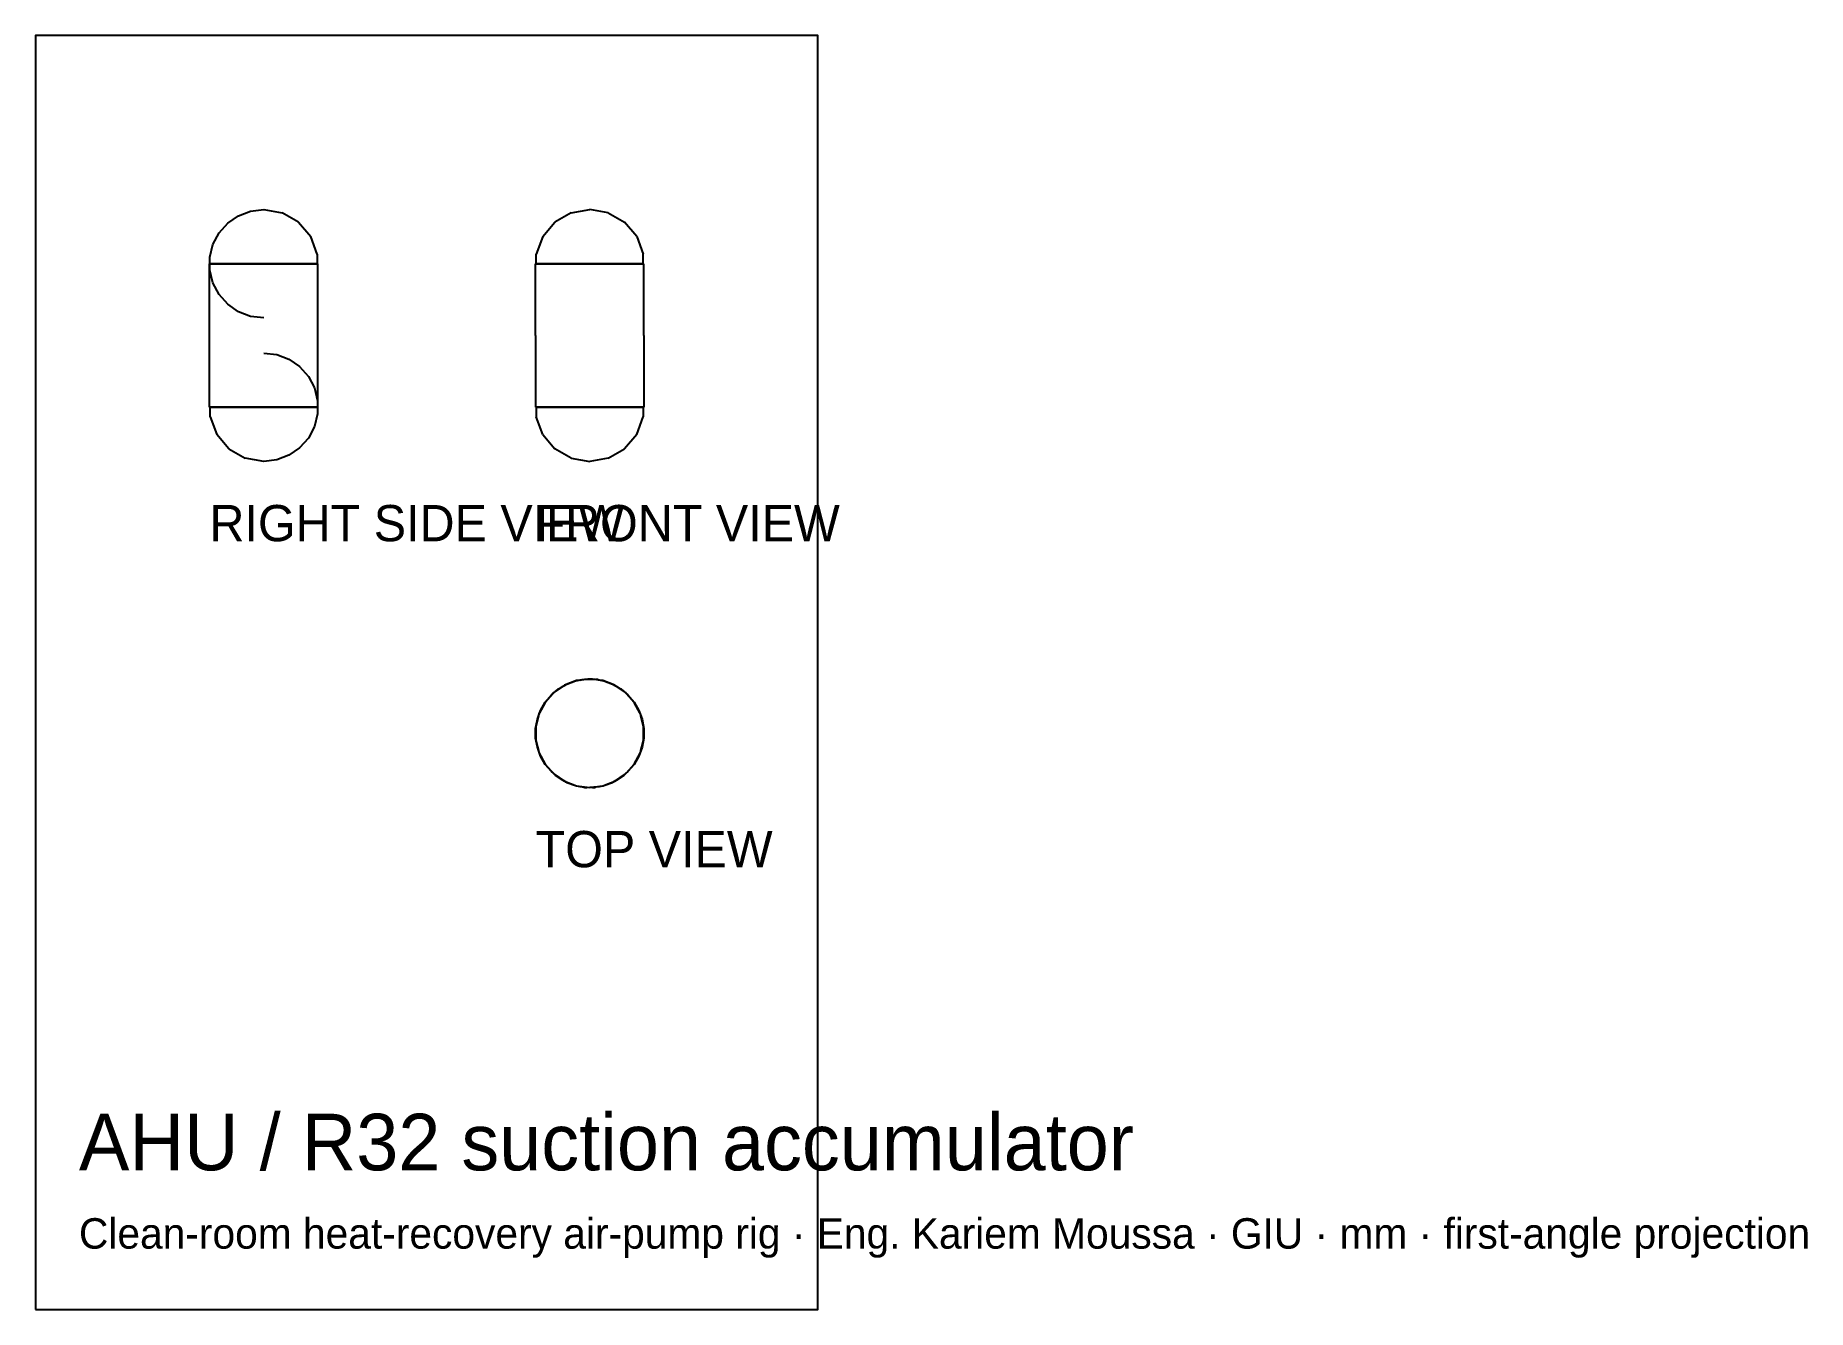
# Model space of a CAD drawing. Header units: millimetres. Extents: x -326 to -204, y -49 to 39.
import ezdxf

# ---------------------------------------------------------------- set-up
doc = ezdxf.new("R2010")
doc.units = ezdxf.units.MM
for name, color, linetype in [('BORDER', 7, 'Continuous'), ('HIDDEN', 8, 'Continuous'), ('TEXT', 5, 'Continuous'), ('VISIBLE', 7, 'Continuous')]:
    doc.layers.add(name, color=color, linetype=linetype)

msp = doc.modelspace()

# ---------------------------------------------------------------- linework, layer by layer
at = {"layer": 'BORDER'}
msp.add_lwpolyline([(-325.92, -49.27), (-271.96, -49.27), (-271.96, 38.59), (-325.92, 38.59)], close=True, dxfattribs=at)
at = {"layer": 'HIDDEN'}
for points in [[(-313.81, 22.85), (-313.92, 22.85)], [(-313.89, 22.4), (-313.89, 22.85)], [(-313.68, 21.52), (-313.89, 22.4)], [(-313.49, 22.85), (-313.81, 22.85)], [(-312.98, 22.85), (-313.49, 22.85)], [(-312.3, 22.85), (-312.98, 22.85)], [(-311.51, 22.85), (-312.3, 22.85)], [(-310.63, 22.85), (-311.51, 22.85)], [(-309.73, 22.85), (-310.63, 22.85)], [(-308.85, 22.85), (-309.73, 22.85)], [(-308.06, 22.85), (-308.85, 22.85)], [(-307.38, 22.85), (-308.06, 22.85)], [(-306.87, 22.85), (-307.38, 22.85)], [(-306.55, 22.85), (-306.87, 22.85)], [(-306.44, 22.85), (-306.55, 22.85)], [(-291.41, 22.85), (-291.44, 22.85)], [(-291.2, 22.85), (-291.41, 22.85)], [(-290.78, 22.85), (-291.2, 22.85)], [(-290.18, 22.85), (-290.78, 22.85)], [(-289.44, 22.85), (-290.18, 22.85)], [(-288.6, 22.85), (-289.44, 22.85)], [(-287.7, 22.85), (-288.6, 22.85)], [(-286.8, 22.85), (-287.7, 22.85)], [(-285.96, 22.85), (-286.8, 22.85)], [(-285.22, 22.85), (-285.96, 22.85)], [(-284.62, 22.85), (-285.22, 22.85)], [(-284.2, 22.85), (-284.62, 22.85)], [(-283.99, 22.85), (-284.2, 22.85)], [(-283.96, 22.85), (-283.99, 22.85)], [(-313.26, 20.73), (-313.68, 21.52)], [(-312.66, 20.05), (-313.26, 20.73)], [(-311.92, 19.54), (-312.66, 20.05)], [(-311.08, 19.22), (-311.92, 19.54)], [(-310.18, 19.11), (-311.08, 19.22)], [(-310.18, 16.69), (-309.28, 16.58)], [(-309.28, 16.58), (-308.44, 16.26)], [(-308.44, 16.26), (-307.7, 15.75)], [(-307.7, 15.75), (-307.1, 15.07)], [(-307.1, 15.07), (-306.68, 14.28)], [(-306.68, 14.28), (-306.47, 13.4)], [(-313.81, 12.95), (-313.92, 12.95)], [(-313.49, 12.95), (-313.81, 12.95)], [(-312.98, 12.95), (-313.49, 12.95)], [(-312.3, 12.95), (-312.98, 12.95)], [(-311.51, 12.95), (-312.3, 12.95)], [(-310.63, 12.95), (-311.51, 12.95)], [(-309.73, 12.95), (-310.63, 12.95)], [(-308.85, 12.95), (-309.73, 12.95)], [(-308.06, 12.95), (-308.85, 12.95)], [(-307.38, 12.95), (-308.06, 12.95)], [(-306.87, 12.95), (-307.38, 12.95)], [(-306.55, 12.95), (-306.87, 12.95)], [(-306.44, 12.95), (-306.55, 12.95)], [(-306.47, 13.4), (-306.47, 12.95)], [(-291.41, 12.95), (-291.44, 12.95)], [(-291.2, 12.95), (-291.41, 12.95)], [(-290.78, 12.95), (-291.2, 12.95)], [(-290.18, 12.95), (-290.78, 12.95)], [(-289.44, 12.95), (-290.18, 12.95)], [(-288.6, 12.95), (-289.44, 12.95)], [(-287.7, 12.95), (-288.6, 12.95)], [(-286.8, 12.95), (-287.7, 12.95)], [(-285.96, 12.95), (-286.8, 12.95)], [(-285.22, 12.95), (-285.96, 12.95)], [(-284.62, 12.95), (-285.22, 12.95)], [(-284.2, 12.95), (-284.62, 12.95)], [(-283.99, 12.95), (-284.2, 12.95)], [(-283.96, 12.95), (-283.99, 12.95)], [(-288.6, -5.9), (-289.44, -6.22)], [(-288.62, -5.91), (-289.37, -6.19)], [(-287.7, -5.79), (-288.6, -5.9)], [(-287.82, -5.8), (-288.49, -5.89)], [(-286.8, -5.9), (-287.7, -5.79)], [(-286.91, -5.89), (-287.58, -5.8)], [(-285.96, -6.22), (-286.8, -5.9)], [(-286.03, -6.19), (-286.78, -5.91)], [(-290.18, -6.73), (-290.78, -7.41)], [(-290.24, -6.8), (-290.77, -7.4)], [(-289.44, -6.22), (-290.18, -6.73)], [(-289.55, -6.3), (-290.07, -6.65)], [(-285.22, -6.73), (-285.96, -6.22)], [(-285.33, -6.65), (-285.85, -6.3)], [(-284.62, -7.41), (-285.22, -6.73)], [(-284.63, -7.4), (-285.16, -6.8)], [(-291.2, -8.2), (-291.41, -9.08)], [(-291.23, -8.33), (-291.38, -8.95)], [(-290.78, -7.41), (-291.2, -8.2)], [(-290.8, -7.45), (-291.15, -8.11)], [(-284.2, -8.2), (-284.62, -7.41)], [(-284.25, -8.11), (-284.6, -7.45)], [(-283.99, -9.08), (-284.2, -8.2)], [(-284.02, -8.95), (-284.17, -8.33)], [(-291.41, -9.08), (-291.41, -9.98)], [(-291.41, -9.13), (-291.41, -9.93)], [(-283.99, -9.98), (-283.99, -9.08)], [(-283.99, -9.93), (-283.99, -9.13)], [(-291.41, -9.98), (-291.2, -10.86)], [(-291.38, -10.11), (-291.23, -10.73)], [(-291.2, -10.86), (-290.78, -11.65)], [(-291.15, -10.95), (-290.8, -11.61)], [(-284.62, -11.65), (-284.2, -10.86)], [(-284.6, -11.61), (-284.25, -10.95)], [(-284.2, -10.86), (-283.99, -9.98)], [(-284.17, -10.73), (-284.02, -10.11)], [(-290.78, -11.65), (-290.18, -12.33)], [(-290.77, -11.66), (-290.24, -12.26)], [(-285.22, -12.33), (-284.62, -11.65)], [(-285.16, -12.26), (-284.63, -11.66)], [(-290.18, -12.33), (-289.44, -12.84)], [(-290.07, -12.41), (-289.55, -12.76)], [(-289.44, -12.84), (-288.6, -13.16)], [(-289.37, -12.87), (-289.06, -12.99)], [(-288.6, -13.16), (-287.7, -13.27)], [(-288.38, -13.19), (-287.7, -13.27)], [(-287.7, -13.27), (-286.8, -13.16)], [(-287.7, -13.27), (-287.02, -13.19)], [(-286.8, -13.16), (-285.96, -12.84)], [(-286.34, -12.99), (-286.03, -12.87)], [(-285.96, -12.84), (-285.22, -12.33)], [(-285.85, -12.76), (-285.33, -12.41)]]:
    msp.add_lwpolyline(points, dxfattribs=at)
at = {"layer": 'VISIBLE'}
for points in [[(-312.66, 25.65), (-311.92, 26.16)], [(-311.92, 26.16), (-311.08, 26.48)], [(-311.08, 26.48), (-310.18, 26.59)], [(-310.18, 26.59), (-308.9, 26.36)], [(-307.78, 25.72), (-308.9, 26.36)], [(-307.78, 25.72), (-306.94, 24.72)], [(-290.94, 24.72), (-290.1, 25.72)], [(-288.98, 26.36), (-290.1, 25.72)], [(-288.98, 26.36), (-287.7, 26.59)], [(-286.42, 26.36), (-287.7, 26.59)], [(-286.42, 26.36), (-285.3, 25.72)], [(-284.46, 24.72), (-285.3, 25.72)], [(-313.68, 24.18), (-313.26, 24.97)], [(-313.26, 24.97), (-312.66, 25.65)], [(-306.5, 23.5), (-306.94, 24.72)], [(-290.94, 24.72), (-291.38, 23.5)], [(-284.46, 24.72), (-284.02, 23.5)], [(-313.89, 23.3), (-313.68, 24.18)], [(-313.89, 22.85), (-313.89, 23.3)], [(-306.5, 23.5), (-306.5, 22.85)], [(-291.38, 22.85), (-291.38, 23.5)], [(-284.02, 22.85), (-284.02, 23.5)], [(-313.92, 12.95), (-313.92, 22.85)], [(-313.92, 22.85), (-313.81, 22.85)], [(-313.81, 22.85), (-313.49, 22.85)], [(-313.49, 22.85), (-312.98, 22.85)], [(-312.98, 22.85), (-312.3, 22.85)], [(-312.3, 22.85), (-311.51, 22.85)], [(-311.51, 22.85), (-310.63, 22.85)], [(-310.63, 22.85), (-309.73, 22.85)], [(-309.73, 22.85), (-308.85, 22.85)], [(-308.85, 22.85), (-308.06, 22.85)], [(-308.06, 22.85), (-307.38, 22.85)], [(-307.38, 22.85), (-306.87, 22.85)], [(-306.87, 22.85), (-306.55, 22.85)], [(-306.55, 22.85), (-306.44, 22.85)], [(-306.44, 12.95), (-306.44, 22.85)], [(-291.44, 22.85), (-291.41, 22.85)], [(-291.44, 17.9), (-291.44, 22.85)], [(-291.41, 22.85), (-291.2, 22.85)], [(-291.2, 22.85), (-290.78, 22.85)], [(-290.78, 22.85), (-290.18, 22.85)], [(-290.18, 22.85), (-289.44, 22.85)], [(-289.44, 22.85), (-288.6, 22.85)], [(-288.6, 22.85), (-287.7, 22.85)], [(-287.7, 22.85), (-286.8, 22.85)], [(-286.8, 22.85), (-285.96, 22.85)], [(-285.96, 22.85), (-285.22, 22.85)], [(-285.22, 22.85), (-284.62, 22.85)], [(-284.62, 22.85), (-284.2, 22.85)], [(-284.2, 22.85), (-283.99, 22.85)], [(-283.99, 22.85), (-283.96, 22.85)], [(-283.96, 17.9), (-283.96, 22.85)], [(-291.44, 17.9), (-291.44, 12.95)], [(-283.96, 17.9), (-283.96, 12.95)], [(-313.92, 12.95), (-313.81, 12.95)], [(-313.86, 12.3), (-313.86, 12.95)], [(-313.86, 12.3), (-313.42, 11.08)], [(-313.81, 12.95), (-313.49, 12.95)], [(-313.49, 12.95), (-312.98, 12.95)], [(-312.98, 12.95), (-312.3, 12.95)], [(-312.3, 12.95), (-311.51, 12.95)], [(-311.51, 12.95), (-310.63, 12.95)], [(-310.63, 12.95), (-309.73, 12.95)], [(-309.73, 12.95), (-308.85, 12.95)], [(-308.85, 12.95), (-308.06, 12.95)], [(-308.06, 12.95), (-307.38, 12.95)], [(-307.38, 12.95), (-306.87, 12.95)], [(-306.87, 12.95), (-306.55, 12.95)], [(-306.47, 12.5), (-306.68, 11.62)], [(-306.55, 12.95), (-306.44, 12.95)], [(-306.47, 12.95), (-306.47, 12.5)], [(-291.44, 12.95), (-291.41, 12.95)], [(-291.41, 12.95), (-291.2, 12.95)], [(-291.38, 12.95), (-291.38, 12.3)], [(-290.94, 11.08), (-291.38, 12.3)], [(-291.2, 12.95), (-290.78, 12.95)], [(-290.78, 12.95), (-290.18, 12.95)], [(-290.18, 12.95), (-289.44, 12.95)], [(-289.44, 12.95), (-288.6, 12.95)], [(-288.6, 12.95), (-287.7, 12.95)], [(-287.7, 12.95), (-286.8, 12.95)], [(-286.8, 12.95), (-285.96, 12.95)], [(-285.96, 12.95), (-285.22, 12.95)], [(-285.22, 12.95), (-284.62, 12.95)], [(-284.62, 12.95), (-284.2, 12.95)], [(-284.46, 11.08), (-284.02, 12.3)], [(-284.2, 12.95), (-283.99, 12.95)], [(-284.02, 12.95), (-284.02, 12.3)], [(-283.99, 12.95), (-283.96, 12.95)], [(-312.58, 10.08), (-313.42, 11.08)], [(-306.68, 11.62), (-307.1, 10.83)], [(-290.94, 11.08), (-290.1, 10.08)], [(-284.46, 11.08), (-285.3, 10.08)], [(-312.58, 10.08), (-311.46, 9.44)], [(-307.7, 10.15), (-308.44, 9.64)], [(-307.1, 10.83), (-307.7, 10.15)], [(-288.98, 9.44), (-290.1, 10.08)], [(-286.42, 9.44), (-285.3, 10.08)], [(-310.18, 9.21), (-311.46, 9.44)], [(-309.28, 9.32), (-310.18, 9.21)], [(-308.44, 9.64), (-309.28, 9.32)], [(-288.98, 9.44), (-287.7, 9.21)], [(-286.42, 9.44), (-287.7, 9.21)], [(-289.28, -6.14), (-288.67, -5.92)], [(-288.67, -5.92), (-288.03, -5.8)], [(-288.6, -5.9), (-288.62, -5.91)], [(-288.49, -5.89), (-288.6, -5.9)], [(-288.34, -5.86), (-288.23, -5.83)], [(-288.23, -5.83), (-288.11, -5.82)], [(-288.03, -5.8), (-287.37, -5.8)], [(-287.9, -5.8), (-287.7, -5.79)], [(-287.7, -5.79), (-287.82, -5.8)], [(-287.58, -5.8), (-287.7, -5.79)], [(-287.5, -5.8), (-287.7, -5.79)], [(-287.37, -5.8), (-286.73, -5.92)], [(-287.17, -5.83), (-287.29, -5.82)], [(-287.06, -5.86), (-287.17, -5.83)], [(-286.8, -5.9), (-286.91, -5.89)], [(-286.78, -5.91), (-286.8, -5.9)], [(-286.73, -5.92), (-286.12, -6.14)], [(-290.76, -7.38), (-290.34, -6.89)], [(-290.34, -6.89), (-289.85, -6.47)], [(-290.18, -6.73), (-290.24, -6.8)], [(-290.07, -6.65), (-290.18, -6.73)], [(-289.85, -6.47), (-289.28, -6.14)], [(-289.44, -6.22), (-289.55, -6.3)], [(-289.37, -6.19), (-289.44, -6.22)], [(-286.12, -6.14), (-285.55, -6.47)], [(-285.96, -6.22), (-286.03, -6.19)], [(-285.85, -6.3), (-285.96, -6.22)], [(-285.55, -6.47), (-285.06, -6.89)], [(-285.22, -6.73), (-285.33, -6.65)], [(-285.16, -6.8), (-285.22, -6.73)], [(-285.06, -6.89), (-284.64, -7.38)], [(-291.31, -8.56), (-291.09, -7.95)], [(-291.2, -8.2), (-291.23, -8.33)], [(-291.15, -8.11), (-291.2, -8.2)], [(-291.09, -7.95), (-290.76, -7.38)], [(-290.78, -7.41), (-290.8, -7.45)], [(-290.77, -7.4), (-290.78, -7.41)], [(-284.64, -7.38), (-284.31, -7.95)], [(-284.62, -7.41), (-284.63, -7.4)], [(-284.6, -7.45), (-284.62, -7.41)], [(-284.31, -7.95), (-284.09, -8.56)], [(-284.2, -8.2), (-284.25, -8.11)], [(-284.17, -8.33), (-284.2, -8.2)], [(-291.43, -9.2), (-291.31, -8.56)], [(-291.43, -9.86), (-291.43, -9.2)], [(-291.38, -8.95), (-291.41, -9.08)], [(-291.41, -9.08), (-291.41, -9.13)], [(-284.09, -8.56), (-283.97, -9.2)], [(-283.99, -9.08), (-284.02, -8.95)], [(-283.99, -9.13), (-283.99, -9.08)], [(-283.97, -9.2), (-283.97, -9.86)], [(-291.31, -10.5), (-291.43, -9.86)], [(-291.41, -9.93), (-291.41, -9.98)], [(-291.41, -9.98), (-291.38, -10.11)], [(-291.09, -11.11), (-291.31, -10.5)], [(-291.23, -10.73), (-291.2, -10.86)], [(-291.2, -10.86), (-291.15, -10.95)], [(-284.09, -10.5), (-284.31, -11.11)], [(-284.25, -10.95), (-284.2, -10.86)], [(-284.2, -10.86), (-284.17, -10.73)], [(-283.97, -9.86), (-284.09, -10.5)], [(-284.02, -10.11), (-283.99, -9.98)], [(-283.99, -9.98), (-283.99, -9.93)], [(-290.76, -11.68), (-291.09, -11.11)], [(-290.8, -11.61), (-290.78, -11.65)], [(-290.78, -11.65), (-290.77, -11.66)], [(-290.34, -12.17), (-290.76, -11.68)], [(-289.85, -12.59), (-290.34, -12.17)], [(-285.06, -12.17), (-285.55, -12.59)], [(-284.64, -11.68), (-285.06, -12.17)], [(-284.31, -11.11), (-284.64, -11.68)], [(-284.63, -11.66), (-284.62, -11.65)], [(-284.62, -11.65), (-284.6, -11.61)], [(-290.24, -12.26), (-290.18, -12.33)], [(-290.18, -12.33), (-290.07, -12.41)], [(-289.28, -12.92), (-289.85, -12.59)], [(-289.55, -12.76), (-289.44, -12.84)], [(-289.44, -12.84), (-289.37, -12.87)], [(-289.28, -12.92), (-289.06, -12.99)], [(-289.28, -12.92), (-288.67, -13.14)], [(-289.06, -12.99), (-288.6, -13.16)], [(-288.67, -13.14), (-288.62, -13.15)], [(-288.6, -13.16), (-288.38, -13.19)], [(-288.49, -13.17), (-288.34, -13.2)], [(-288.38, -13.19), (-288.23, -13.23)], [(-288.23, -13.23), (-287.7, -13.27)], [(-288.11, -13.24), (-288.03, -13.26)], [(-288.03, -13.26), (-287.9, -13.26)], [(-287.17, -13.23), (-287.7, -13.27)], [(-287.5, -13.26), (-287.37, -13.26)], [(-287.37, -13.26), (-287.29, -13.24)], [(-287.02, -13.19), (-287.17, -13.23)], [(-287.06, -13.2), (-286.91, -13.17)], [(-287.02, -13.19), (-286.8, -13.16)], [(-286.8, -13.16), (-286.34, -12.99)], [(-286.78, -13.15), (-286.73, -13.14)], [(-286.73, -13.14), (-286.12, -12.92)], [(-286.12, -12.92), (-286.34, -12.99)], [(-285.55, -12.59), (-286.12, -12.92)], [(-286.03, -12.87), (-285.96, -12.84)], [(-285.96, -12.84), (-285.85, -12.76)], [(-285.33, -12.41), (-285.22, -12.33)], [(-285.22, -12.33), (-285.16, -12.26)]]:
    msp.add_lwpolyline(points, dxfattribs=at)

# ---------------------------------------------------------------- texts
at = {"layer": 'TEXT'}
for s, height, p in [('RIGHT SIDE VIEW', 2.5, (-313.92, 3.71)), ('FRONT VIEW', 2.5, (-291.44, 3.71)), ('TOP VIEW', 2.5, (-291.43, -18.77)), ('AHU / R32 suction accumulator', 3.9, (-322.92, -39.67)), ('Clean-room heat-recovery air-pump rig · Eng. Kariem Moussa · GIU · mm · first-angle projection', 2.1, (-322.92, -45.07))]:
    msp.add_text(s, height=height, dxfattribs=at).set_placement(p)

doc.saveas('drawing.dxf')
